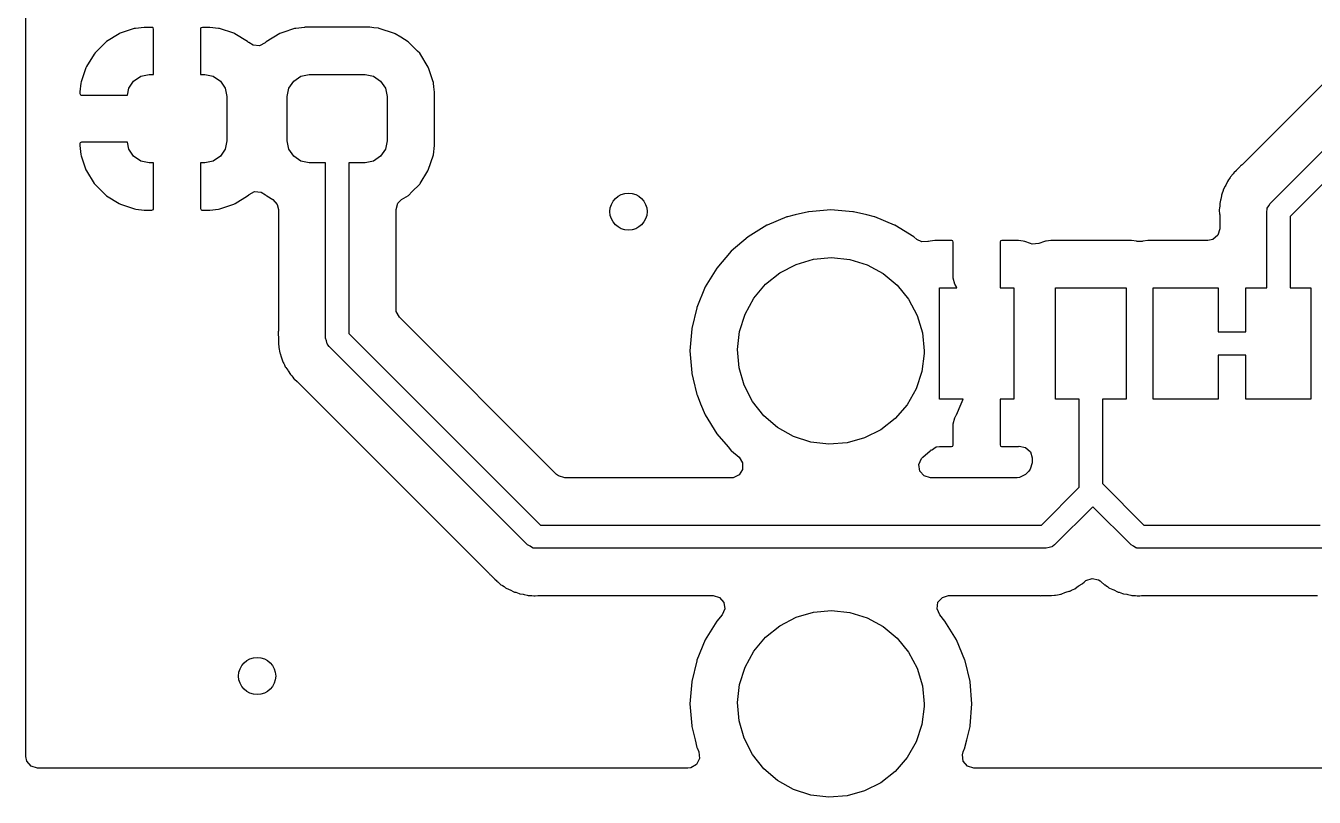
# Model space of a CAD drawing. Extents: x 175.5 to 201.5, y -108.8 to -70.5.
# Drawn here: x 175.51 to 189.39, y -108.81 to -100.5 of the extents above; entities that cross this region are included whole.
import ezdxf

# ---------------------------------------------------------------- set-up
doc = ezdxf.new("R2010")
doc.units = 0
doc.layers.add('BLACK', color=7, linetype='CONTINUOUS')

msp = doc.modelspace()

# ---------------------------------------------------------------- linework, layer by layer
at = {"layer": 'BLACK', "linetype": 'CONTINUOUS'}
for p, q in [((175.508, -108.365), (175.508, -70.6345)), ((188.912, -102.412), (190.912, -100.412)), ((176.513, -100.587), (176.378, -100.67)), ((176.526, -100.58), (176.513, -100.587)), ((176.677, -100.53), (176.526, -100.58)), ((176.691, -100.527), (176.677, -100.53)), ((176.785, -100.517), (176.691, -100.527)), ((176.791, -100.517), (176.785, -100.517)), ((176.87, -100.517), (176.791, -100.517)), ((176.878, -100.519), (176.87, -100.517)), ((176.879, -100.52), (176.878, -100.519)), ((176.883, -100.535), (176.879, -100.52)), ((176.883, -101.025), (176.883, -100.535)), ((177.393, -100.523), (177.391, -100.531)), ((177.391, -100.531), (177.391, -101.025)), ((177.394, -100.521), (177.393, -100.523)), ((177.41, -100.517), (177.394, -100.521)), ((177.484, -100.517), (177.41, -100.517)), ((177.49, -100.517), (177.484, -100.517)), ((177.583, -100.527), (177.49, -100.517)), ((177.596, -100.53), (177.583, -100.527)), ((177.748, -100.58), (177.596, -100.53)), ((177.761, -100.586), (177.748, -100.58)), ((177.896, -100.67), (177.761, -100.586)), ((178.244, -100.582), (178.096, -100.674)), ((178.278, -100.571), (178.244, -100.582)), ((178.402, -100.529), (178.278, -100.571)), ((178.409, -100.527), (178.402, -100.529)), ((178.402, -100.529), (178.402, -100.529)), ((178.416, -100.527), (178.409, -100.527)), ((178.51, -100.517), (178.416, -100.527)), ((178.416, -100.527), (178.416, -100.527)), ((178.513, -100.516), (178.51, -100.517)), ((178.51, -100.517), (178.51, -100.517)), ((179.212, -100.516), (178.513, -100.516)), ((179.256, -100.521), (179.212, -100.516)), ((179.308, -100.526), (179.256, -100.521)), ((179.315, -100.527), (179.308, -100.526)), ((179.308, -100.526), (179.308, -100.526)), ((179.48, -100.582), (179.315, -100.527)), ((179.486, -100.586), (179.48, -100.582)), ((179.547, -100.623), (179.486, -100.586)), ((179.486, -100.586), (179.486, -100.586)), ((176.366, -100.679), (176.254, -100.792)), ((176.378, -100.67), (176.366, -100.679)), ((177.908, -100.679), (177.896, -100.67)), ((177.911, -100.681), (177.908, -100.679)), ((177.956, -100.71), (177.911, -100.681)), ((178.026, -100.715), (177.956, -100.71)), ((178.085, -100.683), (178.026, -100.715)), ((178.087, -100.682), (178.085, -100.684)), ((178.085, -100.684), (178.085, -100.683)), ((178.089, -100.681), (178.087, -100.682)), ((178.091, -100.679), (178.089, -100.681)), ((178.096, -100.674), (178.091, -100.679)), ((179.628, -100.673), (179.547, -100.623)), ((179.633, -100.678), (179.628, -100.673)), ((179.728, -100.773), (179.633, -100.678)), ((179.633, -100.678), (179.633, -100.678)), ((189.906, -100.698), (188.608, -101.996)), ((191.052, -100.625), (189.125, -102.552)), ((176.245, -100.804), (176.161, -100.939)), ((176.254, -100.792), (176.245, -100.804)), ((179.751, -100.796), (179.728, -100.773)), ((179.843, -100.944), (179.751, -100.796)), ((176.155, -100.952), (176.105, -101.104)), ((176.161, -100.939), (176.155, -100.952)), ((176.747, -101.043), (176.838, -101.025)), ((176.838, -101.025), (176.883, -101.025)), ((177.391, -101.025), (177.438, -101.025)), ((177.438, -101.025), (177.528, -101.043)), ((178.472, -101.043), (178.562, -101.025)), ((178.562, -101.025), (179.162, -101.025)), ((179.162, -101.025), (179.253, -101.043)), ((179.845, -100.951), (179.843, -100.944)), ((179.892, -101.091), (179.845, -100.951)), ((176.102, -101.117), (176.092, -101.21)), ((176.105, -101.104), (176.102, -101.117)), ((176.618, -101.172), (176.67, -101.095)), ((176.67, -101.095), (176.747, -101.043)), ((177.528, -101.043), (177.605, -101.095)), ((177.605, -101.095), (177.657, -101.172)), ((178.343, -101.172), (178.395, -101.095)), ((178.395, -101.095), (178.472, -101.043)), ((179.253, -101.043), (179.33, -101.095)), ((179.33, -101.095), (179.382, -101.172)), ((179.898, -101.109), (179.892, -101.091)), ((179.898, -101.116), (179.898, -101.109)), ((179.903, -101.158), (179.898, -101.116)), ((179.898, -101.116), (179.898, -101.116)), ((179.909, -101.213), (179.903, -101.158)), ((176.092, -101.21), (176.092, -101.216)), ((176.092, -101.216), (176.092, -101.228)), ((176.092, -101.228), (176.096, -101.243)), ((176.096, -101.243), (176.098, -101.244)), ((176.098, -101.244), (176.106, -101.246)), ((176.106, -101.246), (176.603, -101.246)), ((176.603, -101.246), (176.618, -101.172)), ((177.657, -101.172), (177.675, -101.262)), ((177.675, -101.262), (177.675, -101.737)), ((178.325, -101.262), (178.343, -101.172)), ((178.325, -101.737), (178.325, -101.262)), ((179.382, -101.172), (179.4, -101.262)), ((179.4, -101.262), (179.4, -101.737)), ((179.909, -101.787), (179.909, -101.213)), ((176.094, -101.76), (176.092, -101.768)), ((176.092, -101.768), (176.092, -101.784)), ((176.092, -101.784), (176.092, -101.79)), ((176.092, -101.79), (176.102, -101.884)), ((176.095, -101.758), (176.094, -101.76)), ((176.11, -101.754), (176.095, -101.758)), ((176.603, -101.754), (176.11, -101.754)), ((176.618, -101.828), (176.603, -101.754)), ((176.67, -101.905), (176.618, -101.828)), ((177.657, -101.828), (177.605, -101.905)), ((177.675, -101.737), (177.657, -101.828)), ((178.343, -101.828), (178.325, -101.737)), ((178.395, -101.905), (178.343, -101.828)), ((179.382, -101.828), (179.33, -101.905)), ((179.4, -101.737), (179.382, -101.828)), ((179.898, -101.89), (179.909, -101.787)), ((176.102, -101.884), (176.105, -101.898)), ((176.105, -101.898), (176.155, -102.049)), ((176.747, -101.957), (176.67, -101.905)), ((176.838, -101.975), (176.747, -101.957)), ((176.883, -101.975), (176.838, -101.975)), ((176.883, -102.469), (176.883, -101.975)), ((177.438, -101.975), (177.391, -101.975)), ((177.391, -101.975), (177.391, -102.465)), ((177.528, -101.957), (177.438, -101.975)), ((177.605, -101.905), (177.528, -101.957)), ((178.472, -101.957), (178.395, -101.905)), ((178.562, -101.975), (178.472, -101.957)), ((178.737, -101.975), (178.562, -101.975)), ((178.737, -103.862), (178.737, -101.975)), ((179.162, -101.975), (178.987, -101.975)), ((178.987, -101.975), (178.987, -103.811)), ((179.253, -101.957), (179.162, -101.975)), ((179.33, -101.905), (179.253, -101.957)), ((179.843, -102.055), (179.898, -101.89)), ((188.608, -101.996), (188.599, -102.004)), ((176.155, -102.049), (176.162, -102.062)), ((176.162, -102.062), (176.245, -102.197)), ((179.756, -102.197), (179.839, -102.061)), ((179.839, -102.061), (179.843, -102.055)), ((179.839, -102.061), (179.839, -102.061)), ((188.48, -102.132), (188.474, -102.142)), ((188.483, -102.125), (188.48, -102.132)), ((188.48, -102.132), (188.48, -102.132)), ((188.514, -102.092), (188.483, -102.125)), ((188.521, -102.083), (188.514, -102.092)), ((188.524, -102.08), (188.521, -102.083)), ((188.544, -102.06), (188.524, -102.08)), ((188.546, -102.058), (188.544, -102.06)), ((188.588, -102.014), (188.546, -102.058)), ((188.593, -102.008), (188.588, -102.014)), ((188.599, -102.004), (188.593, -102.008)), ((176.245, -102.197), (176.254, -102.209)), ((176.254, -102.209), (176.367, -102.321)), ((179.67, -102.285), (179.747, -102.208)), ((179.747, -102.208), (179.752, -102.203)), ((179.747, -102.208), (179.747, -102.208)), ((179.752, -102.203), (179.756, -102.197)), ((188.404, -102.273), (188.401, -102.285)), ((188.406, -102.265), (188.404, -102.273)), ((188.404, -102.273), (188.404, -102.273)), ((188.428, -102.226), (188.406, -102.265)), ((188.433, -102.216), (188.428, -102.226)), ((188.447, -102.182), (188.433, -102.216)), ((188.45, -102.175), (188.447, -102.182)), ((188.447, -102.182), (188.447, -102.182)), ((188.463, -102.159), (188.45, -102.175)), ((188.474, -102.142), (188.463, -102.159)), ((176.367, -102.321), (176.379, -102.33)), ((176.379, -102.33), (176.514, -102.414)), ((176.514, -102.414), (176.527, -102.42)), ((177.749, -102.42), (177.762, -102.413)), ((177.762, -102.413), (177.897, -102.33)), ((177.897, -102.33), (177.909, -102.321)), ((177.909, -102.321), (177.911, -102.319)), ((177.911, -102.319), (177.912, -102.318)), ((177.912, -102.318), (177.915, -102.316)), ((177.915, -102.316), (177.973, -102.285)), ((177.915, -102.316), (177.915, -102.316)), ((177.973, -102.285), (178.044, -102.29)), ((178.044, -102.29), (178.089, -102.319)), ((178.089, -102.319), (178.091, -102.321)), ((178.091, -102.321), (178.097, -102.327)), ((178.097, -102.327), (178.103, -102.331)), ((178.103, -102.331), (178.103, -102.331)), ((178.103, -102.331), (178.169, -102.371)), ((178.169, -102.371), (178.217, -102.424)), ((179.496, -102.479), (179.516, -102.411)), ((179.516, -102.411), (179.556, -102.371)), ((179.556, -102.371), (179.629, -102.326)), ((179.629, -102.326), (179.67, -102.285)), ((188.368, -102.412), (188.367, -102.42)), ((188.377, -102.377), (188.368, -102.412)), ((188.38, -102.366), (188.377, -102.377)), ((188.386, -102.33), (188.38, -102.366)), ((188.387, -102.322), (188.386, -102.33)), ((188.386, -102.33), (188.386, -102.33)), ((188.395, -102.303), (188.387, -102.322)), ((188.401, -102.285), (188.395, -102.303)), ((188.897, -102.439), (188.912, -102.412)), ((176.527, -102.42), (176.679, -102.47)), ((176.679, -102.47), (176.692, -102.473)), ((176.692, -102.473), (176.785, -102.483)), ((176.785, -102.483), (176.791, -102.483)), ((176.791, -102.483), (176.865, -102.483)), ((176.865, -102.483), (176.881, -102.479)), ((176.881, -102.479), (176.882, -102.477)), ((176.882, -102.477), (176.883, -102.469)), ((177.391, -102.465), (177.396, -102.48)), ((177.396, -102.48), (177.397, -102.481)), ((177.397, -102.481), (177.405, -102.483)), ((177.405, -102.483), (177.484, -102.483)), ((177.484, -102.483), (177.49, -102.483)), ((177.49, -102.483), (177.584, -102.473)), ((177.584, -102.473), (177.598, -102.47)), ((177.598, -102.47), (177.749, -102.42)), ((178.217, -102.424), (178.229, -102.479)), ((178.229, -102.479), (178.229, -103.784)), ((179.496, -103.548), (179.496, -102.479)), ((183.795, -102.536), (183.711, -102.556)), ((183.938, -102.502), (183.795, -102.536)), ((183.943, -102.501), (183.938, -102.502)), ((183.938, -102.502), (183.938, -102.502)), ((184.18, -102.482), (183.943, -102.501)), ((184.417, -102.501), (184.18, -102.482)), ((184.422, -102.502), (184.417, -102.501)), ((184.565, -102.536), (184.422, -102.502)), ((184.422, -102.502), (184.422, -102.502)), ((184.649, -102.556), (184.565, -102.536)), ((188.365, -102.46), (188.362, -102.48)), ((188.362, -102.48), (188.363, -102.488)), ((188.363, -102.488), (188.366, -102.524)), ((188.367, -102.44), (188.365, -102.46)), ((188.366, -102.524), (188.367, -102.536)), ((188.367, -102.42), (188.367, -102.44)), ((188.367, -102.536), (188.367, -102.685)), ((188.875, -102.5), (188.878, -102.478)), ((188.875, -103.32), (188.875, -102.5)), ((188.878, -102.473), (188.879, -102.471)), ((188.878, -102.478), (188.878, -102.473)), ((188.879, -102.471), (188.88, -102.464)), ((188.88, -102.464), (188.897, -102.439)), ((189.125, -102.552), (189.125, -103.32)), ((183.491, -102.647), (183.288, -102.772)), ((183.495, -102.645), (183.491, -102.647)), ((183.706, -102.558), (183.495, -102.645)), ((183.495, -102.645), (183.495, -102.645)), ((183.711, -102.556), (183.706, -102.558)), ((183.706, -102.558), (183.706, -102.558)), ((184.654, -102.558), (184.649, -102.556)), ((184.865, -102.645), (184.654, -102.558)), ((184.654, -102.558), (184.654, -102.558)), ((184.869, -102.647), (184.865, -102.645)), ((184.865, -102.645), (184.865, -102.645)), ((185.072, -102.772), (184.869, -102.647)), ((188.367, -102.685), (188.346, -102.754)), ((183.288, -102.772), (183.106, -102.926)), ((185.105, -102.8), (185.072, -102.772)), ((185.16, -102.827), (185.105, -102.8)), ((185.224, -102.822), (185.16, -102.827)), ((185.225, -102.823), (185.224, -102.822)), ((185.23, -102.822), (185.225, -102.823)), ((185.231, -102.822), (185.23, -102.822)), ((185.232, -102.822), (185.231, -102.822)), ((185.248, -102.818), (185.232, -102.822)), ((185.299, -102.812), (185.248, -102.818)), ((185.305, -102.812), (185.299, -102.812)), ((185.482, -102.812), (185.305, -102.812)), ((185.49, -102.814), (185.482, -102.812)), ((185.492, -102.815), (185.49, -102.814)), ((185.496, -102.83), (185.492, -102.815)), ((185.496, -103.215), (185.496, -102.83)), ((186.006, -102.818), (186.004, -102.826)), ((186.004, -102.826), (186.004, -103.32)), ((186.007, -102.816), (186.006, -102.818)), ((186.022, -102.812), (186.007, -102.816)), ((186.195, -102.812), (186.022, -102.812)), ((186.201, -102.812), (186.195, -102.812)), ((186.252, -102.818), (186.201, -102.812)), ((186.268, -102.822), (186.252, -102.818)), ((186.33, -102.845), (186.268, -102.822)), ((186.482, -102.821), (186.419, -102.845)), ((186.49, -102.818), (186.482, -102.821)), ((186.482, -102.821), (186.482, -102.821)), ((186.498, -102.817), (186.49, -102.818)), ((186.548, -102.812), (186.498, -102.817)), ((186.498, -102.817), (186.498, -102.817)), ((186.552, -102.811), (186.548, -102.812)), ((187.408, -102.811), (186.552, -102.811)), ((187.412, -102.812), (187.408, -102.811)), ((187.416, -102.812), (187.412, -102.812)), ((187.47, -102.818), (187.416, -102.812)), ((187.477, -102.821), (187.47, -102.818)), ((187.533, -102.821), (187.477, -102.821)), ((187.54, -102.818), (187.533, -102.821)), ((187.594, -102.812), (187.54, -102.818)), ((187.598, -102.812), (187.594, -102.812)), ((187.602, -102.811), (187.598, -102.812)), ((188.24, -102.811), (187.602, -102.811)), ((188.293, -102.8), (188.24, -102.811)), ((188.346, -102.754), (188.293, -102.8)), ((183.106, -102.926), (182.952, -103.108)), ((186.348, -102.85), (186.33, -102.845)), ((186.419, -102.845), (186.348, -102.85)), ((182.952, -103.108), (182.827, -103.311)), ((183.63, -103.159), (183.804, -103.068)), ((183.804, -103.068), (183.992, -103.013)), ((183.992, -103.013), (184.187, -102.995)), ((184.187, -102.995), (184.382, -103.016)), ((184.382, -103.016), (184.569, -103.074)), ((184.569, -103.074), (184.742, -103.167)), ((183.477, -103.282), (183.63, -103.159)), ((184.742, -103.167), (184.893, -103.292)), ((185.515, -103.281), (185.496, -103.215)), ((182.827, -103.311), (182.736, -103.531)), ((183.351, -103.432), (183.477, -103.282)), ((184.893, -103.292), (185.017, -103.444)), ((185.35, -104.52), (185.35, -103.32)), ((185.35, -103.32), (185.537, -103.32)), ((185.533, -103.311), (185.515, -103.281)), ((185.537, -103.32), (185.533, -103.311)), ((186.004, -103.32), (186.15, -103.32)), ((186.15, -103.32), (186.15, -104.52)), ((186.6, -104.52), (186.6, -103.32)), ((186.6, -103.32), (187.36, -103.32)), ((187.36, -103.32), (187.36, -104.52)), ((187.65, -104.52), (187.65, -103.32)), ((187.65, -103.32), (188.35, -103.32)), ((188.35, -103.32), (188.35, -103.795)), ((188.65, -103.795), (188.65, -103.32)), ((188.65, -103.32), (188.875, -103.32)), ((189.125, -103.32), (189.35, -103.32)), ((189.35, -103.32), (189.35, -104.52)), ((183.256, -103.604), (183.351, -103.432)), ((185.017, -103.444), (185.109, -103.617)), ((179.499, -103.575), (179.496, -103.548)), ((179.533, -103.637), (179.499, -103.575)), ((181.225, -105.33), (179.533, -103.637)), ((182.735, -103.536), (182.682, -103.758)), ((182.736, -103.531), (182.735, -103.536)), ((183.197, -103.791), (183.256, -103.604)), ((185.109, -103.617), (185.166, -103.805)), ((178.228, -103.795), (178.227, -103.802)), ((178.227, -103.802), (178.227, -103.81)), ((178.229, -103.784), (178.228, -103.795)), ((182.681, -103.763), (182.662, -104)), ((182.682, -103.758), (182.681, -103.763)), ((182.682, -103.758), (182.682, -103.758)), ((183.175, -103.986), (183.197, -103.791)), ((188.35, -103.795), (188.65, -103.795)), ((178.227, -103.81), (178.227, -103.81)), ((178.227, -103.81), (178.229, -103.87)), ((178.229, -103.87), (178.229, -103.874)), ((178.229, -103.874), (178.229, -103.902)), ((178.229, -103.902), (178.229, -103.906)), ((178.229, -103.906), (178.229, -103.906)), ((178.229, -103.906), (178.23, -103.906)), ((178.23, -103.906), (178.23, -103.918)), ((178.23, -103.918), (178.232, -103.962)), ((178.746, -103.892), (178.737, -103.862)), ((178.753, -103.922), (178.746, -103.892)), ((178.757, -103.927), (178.753, -103.922)), ((178.757, -103.93), (178.757, -103.927)), ((178.761, -103.933), (178.757, -103.93)), ((178.774, -103.951), (178.761, -103.933)), ((178.987, -103.811), (181.052, -105.875)), ((185.166, -103.805), (185.185, -104)), ((178.232, -103.962), (178.237, -103.982)), ((178.237, -103.982), (178.241, -104.001)), ((178.241, -104.001), (178.244, -104.021)), ((178.244, -104.021), (178.247, -104.029)), ((178.247, -104.029), (178.247, -104.029)), ((178.247, -104.029), (178.26, -104.062)), ((178.26, -104.062), (178.264, -104.074)), ((178.264, -104.074), (178.276, -104.116)), ((180.912, -106.088), (178.774, -103.951)), ((182.662, -104), (182.681, -104.237)), ((183.192, -104.181), (183.175, -103.986)), ((185.185, -104.028), (185.16, -104.223)), ((185.185, -104), (185.185, -104.028)), ((188.65, -104.045), (188.35, -104.045)), ((188.35, -104.045), (188.35, -104.52)), ((188.65, -104.52), (188.65, -104.045)), ((178.276, -104.116), (178.281, -104.123)), ((178.281, -104.123), (178.281, -104.123)), ((178.281, -104.123), (178.287, -104.134)), ((178.287, -104.134), (178.295, -104.151)), ((178.295, -104.151), (178.303, -104.17)), ((178.303, -104.17), (178.308, -104.177)), ((178.308, -104.177), (178.308, -104.177)), ((178.308, -104.177), (178.329, -104.206)), ((178.329, -104.206), (178.335, -104.216)), ((178.335, -104.216), (178.358, -104.254)), ((183.246, -104.37), (183.192, -104.181)), ((178.358, -104.254), (178.372, -104.268)), ((178.372, -104.268), (178.385, -104.283)), ((178.385, -104.283), (178.397, -104.3)), ((178.397, -104.3), (178.403, -104.305)), ((178.403, -104.305), (178.431, -104.328)), ((178.431, -104.328), (178.44, -104.336)), ((178.44, -104.336), (180.496, -106.392)), ((182.681, -104.237), (182.682, -104.242)), ((182.682, -104.242), (182.682, -104.242)), ((182.682, -104.242), (182.697, -104.305)), ((182.697, -104.305), (182.736, -104.469)), ((185.16, -104.223), (185.098, -104.409)), ((182.736, -104.469), (182.738, -104.474)), ((182.738, -104.474), (182.738, -104.474)), ((182.738, -104.474), (182.777, -104.568)), ((183.335, -104.544), (183.246, -104.37)), ((185.098, -104.409), (185.001, -104.579)), ((182.777, -104.568), (182.827, -104.689)), ((183.457, -104.698), (183.335, -104.544)), ((185.001, -104.579), (184.873, -104.728)), ((185.603, -104.52), (185.35, -104.52)), ((185.533, -104.689), (185.583, -104.568)), ((185.583, -104.568), (185.603, -104.52)), ((186.15, -104.52), (186.004, -104.52)), ((186.004, -104.52), (186.004, -105.01)), ((186.855, -104.52), (186.6, -104.52)), ((186.855, -105.468), (186.855, -104.52)), ((187.36, -104.52), (187.105, -104.52)), ((187.105, -104.52), (187.105, -105.428)), ((188.35, -104.52), (187.65, -104.52)), ((189.35, -104.52), (188.65, -104.52)), ((182.827, -104.689), (182.952, -104.892)), ((183.606, -104.825), (183.457, -104.698)), ((184.873, -104.728), (184.719, -104.849)), ((185.496, -104.785), (185.515, -104.719)), ((185.515, -104.719), (185.53, -104.693)), ((185.53, -104.693), (185.533, -104.689)), ((185.53, -104.693), (185.53, -104.693)), ((182.952, -104.892), (183.072, -105.033)), ((183.778, -104.921), (183.606, -104.825)), ((184.719, -104.849), (184.543, -104.937)), ((185.496, -105.014), (185.496, -104.785)), ((183.072, -105.033), (183.1, -105.066)), ((183.964, -104.982), (183.778, -104.921)), ((184.159, -105.005), (183.964, -104.982)), ((184.355, -104.99), (184.159, -105.005)), ((184.543, -104.937), (184.355, -104.99)), ((185.262, -105.068), (185.314, -105.033)), ((185.314, -105.033), (185.35, -105.028)), ((185.35, -105.028), (185.478, -105.028)), ((185.478, -105.028), (185.493, -105.024)), ((185.493, -105.024), (185.494, -105.022)), ((185.494, -105.022), (185.496, -105.014)), ((186.004, -105.01), (186.008, -105.025)), ((186.008, -105.025), (186.01, -105.026)), ((186.01, -105.026), (186.018, -105.028)), ((186.018, -105.028), (186.195, -105.028)), ((186.195, -105.028), (186.201, -105.028)), ((186.201, -105.028), (186.207, -105.027)), ((186.207, -105.027), (186.277, -105.04)), ((186.277, -105.04), (186.329, -105.088)), ((183.1, -105.066), (183.106, -105.074)), ((183.106, -105.074), (183.11, -105.077)), ((183.11, -105.077), (183.11, -105.077)), ((183.11, -105.077), (183.19, -105.145)), ((183.19, -105.145), (183.229, -105.204)), ((185.127, -105.223), (185.157, -105.158)), ((185.157, -105.158), (185.17, -105.145)), ((185.17, -105.145), (185.25, -105.077)), ((185.25, -105.077), (185.254, -105.074)), ((185.25, -105.077), (185.25, -105.077)), ((185.254, -105.074), (185.257, -105.07)), ((185.257, -105.07), (185.26, -105.066)), ((185.26, -105.066), (185.262, -105.068)), ((186.329, -105.088), (186.346, -105.152)), ((186.346, -105.152), (186.346, -105.205)), ((181.246, -105.346), (181.225, -105.33)), ((183.229, -105.275), (183.191, -105.335)), ((183.229, -105.204), (183.229, -105.275)), ((185.137, -105.293), (185.127, -105.223)), ((185.184, -105.346), (185.137, -105.293)), ((186.274, -105.33), (186.212, -105.364)), ((186.31, -105.295), (186.274, -105.33)), ((186.326, -105.274), (186.31, -105.295)), ((186.346, -105.205), (186.326, -105.274)), ((181.315, -105.367), (181.246, -105.346)), ((183.108, -105.367), (181.315, -105.367)), ((183.127, -105.365), (183.108, -105.367)), ((183.191, -105.335), (183.127, -105.365)), ((185.252, -105.367), (185.184, -105.346)), ((186.185, -105.367), (185.252, -105.367)), ((186.212, -105.364), (186.185, -105.367)), ((186.448, -105.875), (186.855, -105.468)), ((187.105, -105.428), (187.552, -105.875)), ((187, -105.677), (186.588, -106.088)), ((187.412, -106.088), (187, -105.677)), ((181.052, -105.875), (186.448, -105.875)), ((187.552, -105.875), (189.448, -105.875)), ((180.939, -106.103), (180.912, -106.088)), ((180.964, -106.12), (180.939, -106.103)), ((180.971, -106.121), (180.964, -106.12)), ((180.973, -106.122), (180.971, -106.121)), ((180.978, -106.122), (180.973, -106.122)), ((181, -106.125), (180.978, -106.122)), ((186.5, -106.125), (181, -106.125)), ((186.53, -106.116), (186.5, -106.125)), ((186.56, -106.11), (186.53, -106.116)), ((186.565, -106.106), (186.56, -106.11)), ((186.568, -106.105), (186.565, -106.106)), ((186.571, -106.102), (186.568, -106.105)), ((186.588, -106.088), (186.571, -106.102)), ((187.439, -106.103), (187.412, -106.088)), ((187.464, -106.12), (187.439, -106.103)), ((187.471, -106.121), (187.464, -106.12)), ((187.473, -106.122), (187.471, -106.121)), ((187.478, -106.122), (187.473, -106.122)), ((187.5, -106.125), (187.478, -106.122)), ((189.5, -106.125), (187.5, -106.125)), ((180.496, -106.392), (180.504, -106.401)), ((180.504, -106.401), (180.508, -106.407)), ((180.508, -106.407), (180.514, -106.412)), ((180.514, -106.412), (180.558, -106.454)), ((180.558, -106.454), (180.561, -106.456)), ((180.561, -106.456), (180.58, -106.476)), ((180.58, -106.476), (180.583, -106.479)), ((180.583, -106.479), (180.592, -106.486)), ((180.592, -106.486), (180.625, -106.517)), ((180.625, -106.517), (180.636, -106.523)), ((180.636, -106.523), (180.642, -106.526)), ((180.642, -106.526), (180.659, -106.537)), ((180.659, -106.537), (180.675, -106.55)), ((180.675, -106.55), (180.716, -106.567)), ((180.716, -106.567), (180.726, -106.572)), ((180.726, -106.572), (180.765, -106.594)), ((186.76, -106.582), (186.771, -106.576)), ((186.771, -106.576), (186.789, -106.567)), ((186.789, -106.567), (186.808, -106.56)), ((186.808, -106.56), (186.828, -106.545)), ((186.828, -106.545), (186.843, -106.534)), ((186.843, -106.534), (186.853, -106.527)), ((186.853, -106.527), (186.885, -106.509)), ((186.885, -106.509), (186.891, -106.505)), ((186.885, -106.509), (186.885, -106.509)), ((186.891, -106.505), (186.906, -106.49)), ((186.906, -106.49), (186.921, -106.477)), ((186.921, -106.477), (186.927, -106.472)), ((186.927, -106.472), (186.994, -106.449)), ((186.994, -106.449), (187.063, -106.465)), ((187.063, -106.465), (187.08, -106.476)), ((187.08, -106.476), (187.08, -106.476)), ((187.08, -106.476), (187.08, -106.476)), ((187.08, -106.476), (187.083, -106.479)), ((187.083, -106.479), (187.092, -106.486)), ((187.092, -106.486), (187.125, -106.517)), ((187.125, -106.517), (187.132, -106.52)), ((187.132, -106.52), (187.132, -106.52)), ((187.132, -106.52), (187.142, -106.526)), ((187.142, -106.526), (187.159, -106.537)), ((187.159, -106.537), (187.175, -106.55)), ((187.175, -106.55), (187.182, -106.553)), ((187.182, -106.553), (187.182, -106.553)), ((187.182, -106.553), (187.216, -106.567)), ((187.216, -106.567), (187.226, -106.572)), ((187.226, -106.572), (187.265, -106.594)), ((180.765, -106.594), (180.773, -106.596)), ((180.773, -106.596), (180.773, -106.596)), ((180.773, -106.596), (180.785, -106.599)), ((180.785, -106.599), (180.803, -106.605)), ((180.803, -106.605), (180.822, -106.613)), ((180.822, -106.613), (180.83, -106.614)), ((180.83, -106.614), (180.83, -106.614)), ((180.83, -106.614), (180.866, -106.62)), ((180.866, -106.62), (180.877, -106.623)), ((180.877, -106.623), (180.909, -106.631)), ((180.909, -106.631), (180.92, -106.633)), ((180.92, -106.633), (180.94, -106.633)), ((180.94, -106.633), (180.96, -106.635)), ((180.96, -106.635), (180.98, -106.638)), ((180.98, -106.638), (180.988, -106.637)), ((180.988, -106.637), (180.993, -106.637)), ((180.993, -106.637), (181.024, -106.634)), ((181.024, -106.634), (181.036, -106.633)), ((181.036, -106.633), (182.913, -106.633)), ((182.913, -106.633), (182.981, -106.654)), ((182.981, -106.654), (183.027, -106.707)), ((183.027, -106.707), (183.037, -106.777)), ((185.323, -106.777), (185.333, -106.706)), ((185.333, -106.706), (185.38, -106.653)), ((185.38, -106.653), (185.447, -106.633)), ((185.447, -106.633), (186.421, -106.633)), ((186.421, -106.633), (186.432, -106.634)), ((186.432, -106.634), (186.44, -106.636)), ((186.44, -106.636), (186.448, -106.635)), ((186.448, -106.635), (186.508, -106.634)), ((186.448, -106.635), (186.448, -106.635)), ((186.508, -106.634), (186.512, -106.633)), ((186.512, -106.633), (186.54, -106.633)), ((186.54, -106.633), (186.544, -106.633)), ((186.544, -106.633), (186.556, -106.632)), ((186.544, -106.633), (186.544, -106.633)), ((186.556, -106.632), (186.588, -106.631)), ((186.588, -106.631), (186.592, -106.631)), ((186.592, -106.631), (186.6, -106.631)), ((186.6, -106.631), (186.619, -106.625)), ((186.619, -106.625), (186.639, -106.621)), ((186.639, -106.621), (186.651, -106.619)), ((186.651, -106.619), (186.659, -106.618)), ((186.651, -106.619), (186.651, -106.619)), ((186.659, -106.618), (186.666, -106.616)), ((186.666, -106.616), (186.7, -106.602)), ((186.666, -106.616), (186.666, -106.616)), ((186.7, -106.602), (186.711, -106.598)), ((186.711, -106.598), (186.746, -106.588)), ((186.746, -106.588), (186.754, -106.586)), ((186.746, -106.588), (186.746, -106.588)), ((186.754, -106.586), (186.76, -106.582)), ((186.76, -106.582), (186.76, -106.582)), ((187.265, -106.594), (187.273, -106.596)), ((187.273, -106.596), (187.273, -106.596)), ((187.273, -106.596), (187.285, -106.599)), ((187.285, -106.599), (187.303, -106.605)), ((187.303, -106.605), (187.303, -106.605)), ((187.303, -106.605), (187.322, -106.613)), ((187.322, -106.613), (187.33, -106.614)), ((187.33, -106.614), (187.33, -106.614)), ((187.33, -106.614), (187.366, -106.62)), ((187.366, -106.62), (187.377, -106.623)), ((187.377, -106.623), (187.409, -106.631)), ((187.409, -106.631), (187.42, -106.633)), ((187.42, -106.633), (187.44, -106.633)), ((187.44, -106.633), (187.46, -106.635)), ((187.46, -106.635), (187.48, -106.638)), ((187.48, -106.638), (187.488, -106.637)), ((187.488, -106.637), (187.507, -106.636)), ((187.507, -106.636), (187.524, -106.634)), ((187.524, -106.634), (187.536, -106.633)), ((187.536, -106.633), (189.421, -106.633)), ((183.008, -106.841), (182.952, -106.908)), ((183.037, -106.777), (183.008, -106.841)), ((183.804, -106.868), (183.992, -106.813)), ((183.992, -106.813), (184.187, -106.795)), ((184.187, -106.795), (184.382, -106.816)), ((184.382, -106.816), (184.569, -106.874)), ((185.352, -106.841), (185.323, -106.777)), ((185.408, -106.908), (185.352, -106.841)), ((182.952, -106.908), (182.827, -107.111)), ((183.477, -107.082), (183.63, -106.959)), ((183.63, -106.959), (183.804, -106.868)), ((184.569, -106.874), (184.742, -106.967)), ((184.742, -106.967), (184.893, -107.092)), ((185.533, -107.111), (185.408, -106.908)), ((182.827, -107.111), (182.736, -107.331)), ((183.351, -107.232), (183.477, -107.082)), ((184.893, -107.092), (185.017, -107.244)), ((185.624, -107.331), (185.533, -107.111)), ((183.256, -107.404), (183.351, -107.232)), ((185.017, -107.244), (185.109, -107.417)), ((182.735, -107.336), (182.682, -107.558)), ((182.736, -107.331), (182.735, -107.336)), ((183.197, -107.591), (183.256, -107.404)), ((185.625, -107.336), (185.624, -107.331)), ((185.678, -107.558), (185.625, -107.336)), ((185.109, -107.417), (185.166, -107.605)), ((182.681, -107.563), (182.662, -107.8)), ((182.682, -107.558), (182.681, -107.563)), ((182.682, -107.558), (182.682, -107.558)), ((183.175, -107.786), (183.197, -107.591)), ((185.166, -107.605), (185.185, -107.8)), ((185.679, -107.563), (185.678, -107.558)), ((185.678, -107.558), (185.678, -107.558)), ((185.698, -107.8), (185.679, -107.563)), ((182.662, -107.8), (182.681, -108.037)), ((183.192, -107.981), (183.175, -107.786)), ((185.185, -107.828), (185.16, -108.023)), ((185.185, -107.8), (185.185, -107.828)), ((185.679, -108.037), (185.698, -107.8)), ((182.681, -108.037), (182.682, -108.042)), ((182.682, -108.042), (182.682, -108.042)), ((182.682, -108.042), (182.717, -108.188)), ((183.246, -108.17), (183.192, -107.981)), ((185.16, -108.023), (185.098, -108.209)), ((185.643, -108.188), (185.678, -108.042)), ((185.678, -108.042), (185.679, -108.037)), ((185.678, -108.042), (185.678, -108.042)), ((182.717, -108.188), (182.736, -108.269)), ((183.335, -108.344), (183.246, -108.17)), ((185.098, -108.209), (185.001, -108.379)), ((185.624, -108.269), (185.643, -108.188)), ((175.52, -108.418), (175.508, -108.365)), ((182.736, -108.269), (182.738, -108.274)), ((182.738, -108.274), (182.738, -108.274)), ((182.738, -108.274), (182.756, -108.317)), ((182.756, -108.317), (182.764, -108.388)), ((183.457, -108.498), (183.335, -108.344)), ((185.001, -108.379), (184.873, -108.528)), ((185.596, -108.348), (185.604, -108.317)), ((185.606, -108.418), (185.596, -108.348)), ((185.604, -108.317), (185.622, -108.274)), ((185.622, -108.274), (185.624, -108.269)), ((185.622, -108.274), (185.622, -108.274)), ((175.566, -108.471), (175.52, -108.418)), ((175.635, -108.492), (175.566, -108.471)), ((182.64, -108.492), (175.635, -108.492)), ((182.671, -108.488), (182.64, -108.492)), ((182.732, -108.451), (182.671, -108.488)), ((182.764, -108.388), (182.732, -108.451)), ((183.606, -108.625), (183.457, -108.498)), ((185.652, -108.471), (185.606, -108.418)), ((185.72, -108.492), (185.652, -108.471)), ((191.28, -108.492), (185.72, -108.492)), ((183.778, -108.721), (183.606, -108.625)), ((184.719, -108.649), (184.543, -108.737)), ((184.873, -108.528), (184.719, -108.649)), ((183.964, -108.782), (183.778, -108.721)), ((184.159, -108.805), (183.964, -108.782)), ((184.355, -108.79), (184.159, -108.805)), ((184.543, -108.737), (184.355, -108.79))]:
    msp.add_line(p, q, dxfattribs=at)
at = {"layer": 'BLACK'}
for centre in [(182, -102.5), (178, -107.5)]:
    msp.add_circle(centre, 0.2, dxfattribs=at)

doc.saveas('drawing.dxf')
